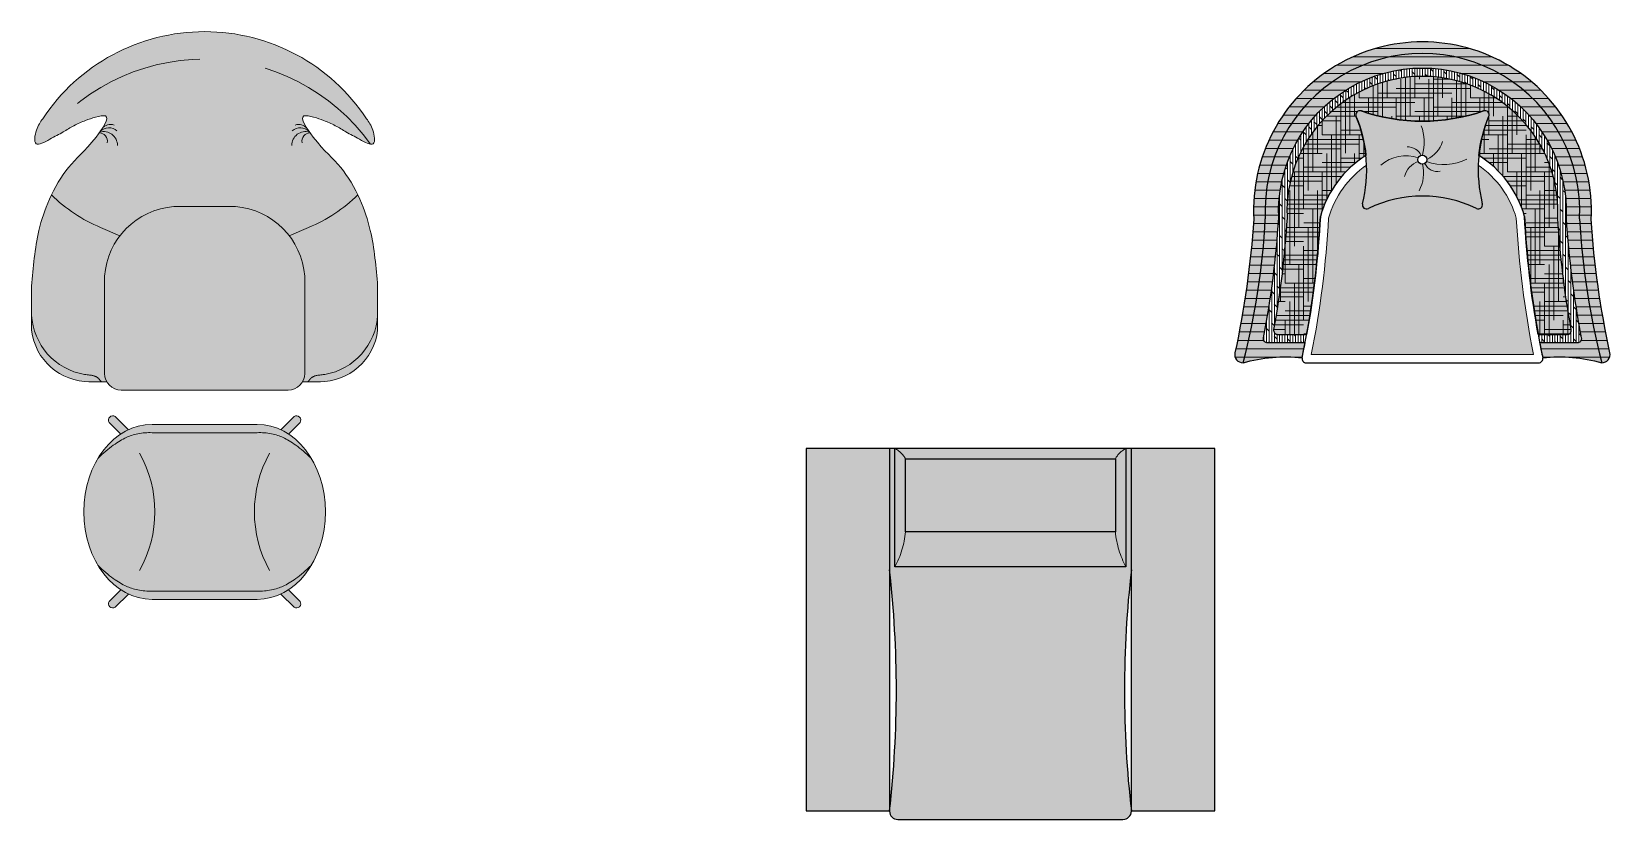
# Model space of a CAD drawing. Header units: metres. Extents: x 288.7 to 299.7, y 162.6 to 172.2.
# Drawn here: x 295.842 to 299.629, y 170.263 to 172.153 of the extents above; entities that cross this region are included whole.
import ezdxf

# ---------------------------------------------------------------- set-up
doc = ezdxf.new("R2010")
doc.units = ezdxf.units.M
doc.linetypes.add('HIDDEN2', pattern=[4.762499999999999, 3.175, -1.5875])
doc.layers.add('estofado', color=7, linetype='Continuous', lineweight=25)
doc.layers.add('Mobilia', color=7, linetype='Continuous')

# ---------------------------------------------------------------- blocks, each defined once
blk = doc.blocks.new('Poltrona 0.98x0.89 Mannes')
at = {"layer": 'estofado', "ltscale": 0.01}
h = blk.add_hatch(color=256, dxfattribs=at)
h.dxf.hatch_style = 1
h.set_gradient(color1=(224, 102, 62), color2=(237, 168, 145), one_color=1, tint=0.75)
h.paths.add_polyline_path([(-0.2899999999999636, 0), (-0.4899999999998954, 5.684341886080801e-14), (-0.4900000000000091, -0.8695010426903877), (-0.2899999999998499, -0.8695010426903309)])
h = blk.add_hatch(color=256, dxfattribs=at)
h.dxf.hatch_style = 1
h.set_gradient(color1=(231, 137, 106), color2=(241, 189, 172), one_color=1, tint=0.8100000023841858, name='CURVED')
h.paths.add_polyline_path([(0.2899999999999636, -0.2912031896125882), (0.2900000000000773, 5.684341886080801e-14), (0.2771554935561653, 5.684341886080801e-14), (0.2771554935560516, -0.2842686569745752), (-0.2771554935560516, -0.2842686569745752), (-0.2771554935560516, -5.684341886080801e-14), (-0.2899999999999636, -5.684341886080801e-14), (-0.2899999999999636, -0.2912031896120766, -0.05697822049098152), (-0.2899918751825226, -0.8694299765878668, 0.4225873520019024), (-0.2700000000002092, -0.8900000000000432), (0.2699999999998681, -0.8899999999999295, 0.4225873520372289), (0.2899918751821815, -0.8694299765854225, -0.05697822049068846)])
h = blk.add_hatch(color=256, dxfattribs=at)
h.dxf.hatch_style = 1
h.set_gradient(color1=(228, 123, 88), color2=(250, 231, 224), one_color=1, tint=0.9300000071525574, name='SPHERICAL')
h.paths.add_polyline_path([(-0.2516932438110189, -0.02515053375969956, 0.1570919451034407), (-0.2771554935559379, 5.684341886080801e-14), (-0.2771554935559379, -0.2842686569745752, 0.1008572558172137), (-0.2516932438110189, -0.200317856829713)])
h.paths.add_polyline_path([(0.2516932438110189, -0.200317856829372), (-0.2516932438110189, -0.200317856829372, -0.1008572558175966), (-0.2771554935559379, -0.2842686569745752), (0.2771554935560516, -0.2842686569745752, -0.1008572558176354)])
h.paths.add_polyline_path([(0.2771554935558243, 0), (-0.2771554935558243, 0, -0.1570919451028835), (-0.2516932438110189, -0.02515053375969956), (0.2516932438110189, -0.02515053375969956, -0.1570919451028834)])
h.paths.add_polyline_path([(0.2771554935560516, 5.684341886080801e-14, 0.1570919451038136), (0.2516932438110189, -0.02515053375969956), (0.2516932438110189, -0.200317856829372, 0.1008572558176354), (0.2771554935560516, -0.2842686569745752)])
h = blk.add_hatch(color=256, dxfattribs=at)
h.dxf.hatch_style = 1
h.set_gradient(color1=(224, 102, 62), color2=(237, 168, 145), one_color=1, tint=0.75)
h.paths.add_polyline_path([(0.4900000000000091, 0), (0.2900000000000773, 0), (0.2899999999997362, -0.8695010426903309), (0.4900000000001228, -0.8695010426902741)])
h = blk.add_hatch(color=256, dxfattribs=at)
h.dxf.hatch_style = 1
h.set_gradient(color1=(224, 102, 62), color2=(231, 141, 110), one_color=1, tint=0.6700000166893005, name='INVCYLINDER')
h.paths.add_polyline_path([(0.2516932438110189, -0.0251505337597564), (-0.2516932438110189, -0.0251505337597564), (-0.2516932438109052, -0.200317856829372), (0.2516932438109052, -0.200317856829372)])
at = {"layer": 'estofado', "ltscale": 0.4}
for p, q in [((-0.4900000000000091, 0), (-0.4900000000000091, -0.8695010426903877)), ((0.4900000000000091, 0), (-0.4900000000000091, 0)), ((-0.2899999999999636, 0), (-0.2900000000000773, -0.8700000000000614)), ((0.2899999999998499, -0.8699999999999477), (0.2899999999999636, 0)), ((0.4900000000000091, -0.8695010426902741), (0.4900000000000091, 0)), ((-0.4900000000000091, -0.8695010426903309), (-0.2899999999999636, -0.8695010426903877)), ((0.2899999999999636, -0.8695010426903877), (0.4900000000000091, -0.8695010426903309)), ((-0.2700000000000955, -0.8900000000000432), (0.2699999999998681, -0.8899999999999295))]:
    blk.add_line(p, q, dxfattribs=at)
blk.add_lwpolyline([(0.2771554935560516, 5.684341886080801e-14), (0.2771554935560516, -0.2842686569745752), (-0.2771554935559379, -0.2842686569745752), (-0.2771554935559379, 5.684341886080801e-14)], dxfattribs=at)
blk.add_lwpolyline([(-0.2516932438110189, -0.02515053375969956), (0.2516932438110189, -0.02515053375969956), (0.2516932438110189, -0.200317856829372), (-0.2516932438110189, -0.200317856829372)], close=True, dxfattribs=at)
at = {"layer": 'estofado', "linetype": 'HIDDEN2', "lineweight": 5, "ltscale": 0.4}
for centre, radius, start, end in [((-0.303461812502178, -0.05209654119596507), 0.05836156287392014, 27.49738435921721, 63.20835768102099), ((0.303461812502178, -0.05209654119596507), 0.05836156287392014, 116.791642318979, 152.5026156407828), ((-0.470400716922768, -0.1798206990305289), 0.2196658650604988, 331.6090272159159, 354.6459065380604), ((0.470400716922768, -0.1798206990305289), 0.2196658650604988, 185.3540934619395, 208.3909727840841)]:
    blk.add_arc(centre, radius, start, end, dxfattribs=at)
at = {"layer": 'estofado', "ltscale": 0.01}
for centre, start, end in [((-2.818811152258831, -0.5803521161514027), 353.4770238195964, 6.522976180403616), ((2.818811152258831, -0.5803521161514027), 173.4770238195964, 186.5229761804036)]:
    blk.add_arc(centre, 2.545288381599907, start, end, dxfattribs=at)
at = {"layer": 'estofado', "ltscale": 0.4}
for centre, start, end in [((-0.2700000000000955, -0.8700000000000614), 180, 269.9999999999935), ((0.2699999999998681, -0.8699999999999477), 270.0000000000065, 0)]:
    blk.add_arc(centre, 0.02, start, end, dxfattribs=at)
blk = doc.blocks.new('Banqueta Egg Lintz')
at = {"layer": 'Mobilia', "lineweight": 5}
h = blk.add_hatch(color=256, dxfattribs=at)
h.dxf.hatch_style = 1
h.set_gradient(color1=(20, 20, 21), color2=(0, 0, 0), one_color=1, name='CURVED')
edge = h.paths.add_edge_path()
edge.add_ellipse((0.126173389085011, 0.2100000000027649), major_axis=(2.571673343026741e-17, 0.2099999999999795), ratio=0.7801267186427077, start_angle=339.7496276053146, end_angle=360)
edge.add_line((0.126173389192104, 0.4200000000000728), (-0.1261733891908534, 0.4200000000000728))
edge.add_ellipse((-0.126173389085011, 0.2100000000027649), major_axis=(2.571673343026741e-17, 0.2099999999999795), ratio=0.7801267186427081, start_angle=0, end_angle=20.25037239468547)
edge.add_ellipse((-0.126173389085011, 0.2100000000027649), major_axis=(2.571673343026741e-17, 0.2099999999999795), ratio=0.7801267186427081, start_angle=20.25037239468547, end_angle=27.16713555723683)
edge.add_ellipse((-0.126173389085011, 0.2100000000027649), major_axis=(2.571673343026741e-17, 0.2099999999999795), ratio=0.7801267186427081, start_angle=27.16713555723683, end_angle=52.44280890016354)
edge.add_spline(control_points=[(-0.2560461642381142, 0.3380061361955313), (-0.2293009175629095, 0.364444429322532), (-0.206893997561906, 0.3793112296442018), (-0.1733162308298688, 0.3955430262340656), (-0.1485684265879854, 0.4013238539756117), (-0.126173389085011, 0.4000000000027626)], knot_values=[5.346423995408611, 5.346423995408611, 5.346423995408611, 5.346423995408611, 5.868118125588458, 5.868118125588458, 6.283185307179586, 6.283185307179586, 6.283185307179586, 6.283185307179586], degree=3, periodic=0)
edge.add_line((-0.1261733890107735, 0.4000000000000341), (0.1261733890110008, 0.4000000000000341))
edge.add_spline(control_points=[(0.126173389085011, 0.4000000000027626), (0.1485684265879854, 0.4013238539756117), (0.1733162308298688, 0.3955430262340656), (0.206893997561906, 0.3793112296442018), (0.2293009175629095, 0.364444429322532), (0.2560461642381142, 0.3380061361955313)], knot_values=[5.34642399540861, 5.34642399540861, 5.34642399540861, 5.34642399540861, 5.761491176999739, 5.761491176999739, 6.283185307179585, 6.283185307179585, 6.283185307179585, 6.283185307179585], degree=3, periodic=0)
edge.add_ellipse((0.126173389085011, 0.2100000000027649), major_axis=(2.571673343026741e-17, 0.2099999999999795), ratio=0.7801267186427077, start_angle=307.5571910998365, end_angle=332.8328644427632)
edge.add_ellipse((0.126173389085011, 0.2100000000027649), major_axis=(2.571673343026741e-17, 0.2099999999999795), ratio=0.7801267186427077, start_angle=332.8328644427632, end_angle=339.7496276053146)
h = blk.add_hatch(color=256, dxfattribs=at)
h.dxf.hatch_style = 1
h.set_gradient(color1=(203, 203, 205), one_color=1, tint=1)
edge = h.paths.add_edge_path()
edge.add_arc((-0.2204152218638455, 0.430415221863484), 0.01016344170329692, 55.28921864879022, 214.7107813507639)
edge.add_line((-0.2287699460268868, 0.4246278104027397), (-0.2009746027797519, 0.3968324671555479))
edge.add_ellipse((-0.126173389085011, 0.2100000000027649), major_axis=(2.571673343026741e-17, 0.2099999999999795), ratio=0.7801267186427081, start_angle=20.250372394685428, end_angle=27.167135557236804, ccw=False)
edge.add_line((-0.1828775725044807, 0.4070197081279048), (-0.2146278104030444, 0.4387699460264685))
h = blk.add_hatch(color=256, dxfattribs=at)
h.dxf.hatch_style = 1
h.set_gradient(color1=(203, 203, 205), one_color=1, tint=1)
edge = h.paths.add_edge_path()
edge.add_arc((0.2204152218638455, 0.430415221863484), 0.01016344170329692, 325.2892186492361, 484.7107813512098)
edge.add_line((0.2146278104030444, 0.4387699460264685), (0.1828775725044807, 0.4070197081277911))
edge.add_ellipse((0.126173389085011, 0.2100000000027649), major_axis=(2.571673343026741e-17, 0.2099999999999795), ratio=0.7801267186427077, start_angle=332.8328644427632, end_angle=339.7496276053145, ccw=False)
edge.add_line((0.2009746027796382, 0.3968324671555479), (0.2287699460268868, 0.4246278104027397))
h = blk.add_hatch(color=256, dxfattribs=at)
h.dxf.hatch_style = 1
h.set_gradient(color1=(20, 20, 21), color2=(60, 60, 62), one_color=1, tint=0.239999994635582, name='SPHERICAL')
edge = h.paths.add_edge_path()
edge.add_ellipse((0.126173389085011, 0.2100000000027649), major_axis=(2.571673343026741e-17, 0.2099999999999795), ratio=0.7801267186427077, start_angle=232.4428088956462, end_angle=307.5571910998365)
edge.add_spline(control_points=[(0.2560461642381142, 0.3380061361955313), (0.2293009175629095, 0.364444429322532), (0.206893997561906, 0.3793112296442018), (0.1733162308298688, 0.3955430262340656), (0.1485684265879854, 0.4013238539756117), (0.126173389085011, 0.4000000000027626)], knot_values=[5.346423995408611, 5.346423995408611, 5.346423995408611, 5.346423995408611, 5.868118125588458, 5.868118125588458, 6.283185307179586, 6.283185307179586, 6.283185307179586, 6.283185307179586], degree=3, periodic=0)
edge.add_line((0.1261733890112282, 0.4000000000000341), (-0.1261733890113419, 0.4000000000000341))
edge.add_spline(control_points=[(-0.126173389085011, 0.4000000000027626), (-0.1485684265879854, 0.4013238539756117), (-0.1733162308298688, 0.3955430262340656), (-0.206893997561906, 0.3793112296442018), (-0.2293009175629095, 0.364444429322532), (-0.2560461642381142, 0.3380061361955313)], knot_values=[5.34642399540861, 5.34642399540861, 5.34642399540861, 5.34642399540861, 5.761491176999739, 5.761491176999739, 6.283185307179585, 6.283185307179585, 6.283185307179585, 6.283185307179585], degree=3, periodic=0)
edge.add_ellipse((-0.126173389085011, 0.2100000000027649), major_axis=(2.571673343026741e-17, 0.2099999999999795), ratio=0.7801267186427081, start_angle=52.44280890016354, end_angle=127.5571911043538)
edge.add_spline(control_points=[(-0.2560461642381142, 0.08199386380442775), (-0.2293009175629095, 0.05555557067742711), (-0.206893997561906, 0.04068877035575724), (-0.1733162308298688, 0.02445697376589351), (-0.1485684265879854, 0.01867614602434742), (-0.126173389085011, 0.01999999999719648)], knot_values=[5.346423995408611, 5.346423995408611, 5.346423995408611, 5.346423995408611, 5.868118125588458, 5.868118125588458, 6.283185307179586, 6.283185307179586, 6.283185307179586, 6.283185307179586], degree=3, periodic=0)
edge.add_line((-0.126173389008386, 0.01999999999998181), (0.1261733890092955, 0.01999999999998181))
edge.add_spline(control_points=[(0.126173389085011, 0.01999999999719648), (0.1485684265879854, 0.01867614602434742), (0.1733162308298688, 0.02445697376589351), (0.206893997561906, 0.04068877035575724), (0.2293009175629095, 0.05555557067742711), (0.2560461642381142, 0.08199386380442775)], knot_values=[5.34642399540861, 5.34642399540861, 5.34642399540861, 5.34642399540861, 5.761491176999739, 5.761491176999739, 6.283185307179585, 6.283185307179585, 6.283185307179585, 6.283185307179585], degree=3, periodic=0)
h = blk.add_hatch(color=256, dxfattribs=at)
h.dxf.hatch_style = 1
h.set_gradient(color1=(20, 20, 21), color2=(0, 0, 0), one_color=1, name='CURVED')
edge = h.paths.add_edge_path()
edge.add_ellipse((0.126173389085011, 0.2100000000027649), major_axis=(2.571673343026741e-17, 0.2099999999999795), ratio=0.7801267186427077, start_angle=180, end_angle=200.2503723931174)
edge.add_ellipse((0.126173389085011, 0.2100000000027649), major_axis=(2.571673343026741e-17, 0.2099999999999795), ratio=0.7801267186427077, start_angle=200.2503723931174, end_angle=207.167135555765)
edge.add_ellipse((0.126173389085011, 0.2100000000027649), major_axis=(2.571673343026741e-17, 0.2099999999999795), ratio=0.7801267186427077, start_angle=207.167135555765, end_angle=232.4428088956462)
edge.add_spline(control_points=[(0.2560461642381142, 0.08199386380442775), (0.2293009175629095, 0.05555557067742711), (0.206893997561906, 0.04068877035575724), (0.1733162308298688, 0.02445697376589351), (0.1485684265879854, 0.01867614602434742), (0.126173389085011, 0.01999999999719648)], knot_values=[5.346423995408611, 5.346423995408611, 5.346423995408611, 5.346423995408611, 5.868118125588458, 5.868118125588458, 6.283185307179586, 6.283185307179586, 6.283185307179586, 6.283185307179586], degree=3, periodic=0)
edge.add_line((0.1261733890087271, 0.02000000000003865), (-0.126173389008386, 0.01999999999998181))
edge.add_spline(control_points=[(-0.126173389085011, 0.01999999999719648), (-0.1485684265879854, 0.01867614602434742), (-0.1733162308298688, 0.02445697376589351), (-0.206893997561906, 0.04068877035575724), (-0.2293009175629095, 0.05555557067742711), (-0.2560461642381142, 0.08199386380442775)], knot_values=[5.34642399540861, 5.34642399540861, 5.34642399540861, 5.34642399540861, 5.761491176999739, 5.761491176999739, 6.283185307179585, 6.283185307179585, 6.283185307179585, 6.283185307179585], degree=3, periodic=0)
edge.add_ellipse((-0.126173389085011, 0.2100000000027649), major_axis=(2.571673343026741e-17, 0.2099999999999795), ratio=0.7801267186427081, start_angle=127.5571911043538, end_angle=152.832864444235)
edge.add_ellipse((-0.126173389085011, 0.2100000000027649), major_axis=(2.571673343026741e-17, 0.2099999999999795), ratio=0.7801267186427081, start_angle=152.832864444235, end_angle=159.7496276068826)
edge.add_ellipse((-0.126173389085011, 0.2100000000027649), major_axis=(2.571673343026741e-17, 0.2099999999999795), ratio=0.7801267186427081, start_angle=159.7496276068826, end_angle=180)
edge.add_line((-0.1261733889766674, 5.684341886080801e-14), (0.1261733889717789, -5.684341886080801e-14))
h = blk.add_hatch(color=256, dxfattribs=at)
h.dxf.hatch_style = 1
h.set_gradient(color1=(203, 203, 205), one_color=1, tint=1)
edge = h.paths.add_edge_path()
edge.add_ellipse((-0.126173389085011, 0.2100000000027649), major_axis=(2.571673343026741e-17, 0.2099999999999795), ratio=0.7801267186427081, start_angle=152.832864444235, end_angle=159.7496276068826, ccw=False)
edge.add_line((-0.2009746027760002, 0.02316753284748074), (-0.2287699460268868, -0.004627810403462718))
edge.add_arc((-0.2204152218639592, -0.01041522186432076), 0.01016344170329692, 145.2892186483443, 304.7107813519191)
edge.add_line((-0.2146278104030444, -0.01876994602724835), (-0.1828775725002743, 0.01298029187563543))
h = blk.add_hatch(color=256, dxfattribs=at)
h.dxf.hatch_style = 1
h.set_gradient(color1=(203, 203, 205), one_color=1, tint=1)
edge = h.paths.add_edge_path()
edge.add_line((0.2287699460266595, -0.004627810403178501), (0.2009746027758865, 0.02316753284753759))
edge.add_ellipse((0.126173389085011, 0.2100000000027649), major_axis=(2.571673343026741e-17, 0.2099999999999795), ratio=0.7801267186427077, start_angle=200.2503723931174, end_angle=207.167135555765, ccw=False)
edge.add_line((0.1828775725002743, 0.01298029187563543), (0.2146278104030444, -0.01876994602719151))
edge.add_arc((0.2204152218638455, -0.01041522186415023), 0.01016344170329692, 235.2892186489727, 394.7107813525475)
for p, q in [((-0.2009746027796382, 0.3968324671555479), (-0.2287699460268868, 0.4246278104027397)), ((-0.1828775725044807, 0.4070197081279048), (-0.2146278104030444, 0.4387699460264685)), ((0.1828775725044807, 0.4070197081279048), (0.2146278104030444, 0.4387699460264685)), ((0.2009746027796382, 0.3968324671555479), (0.2287699460268868, 0.4246278104027397)), ((-0.2287699460268868, -0.004627810403462718), (-0.2009746027758865, 0.02316753284753759)), ((-0.2146278104030444, -0.01876994602719151), (-0.1828775725002743, 0.01298029187557859)), ((0.2146278104030444, -0.01876994602719151), (0.1828775725002743, 0.01298029187557859)), ((0.2287699460268868, -0.004627810403462718), (0.2009746027758865, 0.02316753284753759))]:
    blk.add_line(p, q, dxfattribs=at)
for points in [[(0.126173389085011, 0.4200000000000159), (-0.126173389085011, 0.4200000000000159)], [(-0.126173389085011, 0), (0.126173389085011, 0)]]:
    blk.add_lwpolyline(points, dxfattribs=at)
at = {"layer": 'Mobilia', "linetype": 'HIDDEN2', "lineweight": 5, "ltscale": 0.1}
for points in [[(0.126173389085011, 0.4000000000000341), (-0.126173389085011, 0.4000000000000341)], [(-0.126173389085011, 0.01999999999998181), (0.126173389085011, 0.01999999999998181)]]:
    blk.add_lwpolyline(points, dxfattribs=at)
at = {"layer": 'Mobilia', "lineweight": 5}
for centre, start, end in [((-0.2204152218638455, 0.4304152218641661), 55.28921864879234, 214.7107813507631), ((0.2204152218638455, 0.4304152218641661), 325.2892186492368, 124.7107813512076), ((-0.2204152218638455, -0.01041522186420707), 145.2892186492369, 304.7107813512077), ((0.2204152218638455, -0.01041522186420707), 235.2892186487923, 34.71078135076315)]:
    blk.add_arc(centre, 0.0101634417033041, start, end, dxfattribs=at)
at = {"layer": 'Mobilia', "linetype": 'HIDDEN2', "lineweight": 5}
for centre, start, end in [((-0.4085209089404316, 0.2099999999999795), 330.921954692904, 29.07804530709594), ((0.4085209089404316, 0.2099999999999795), 150.9219546929041, 209.0780453070959)]:
    blk.add_arc(centre, 0.2891545106914319, start, end, dxfattribs=at)
at = {"layer": 'Mobilia', "lineweight": 5, "extrusion": (0, 0, -1)}
blk.add_ellipse((-0.126173389085011, 0.2100000000027649), major_axis=(2.571673343026741e-17, 0.2099999999999795), ratio=0.7801267186427077, start_param=3.141592653589793, end_param=6.283185307179586, dxfattribs=at)
at = {"layer": 'Mobilia', "lineweight": 5}
blk.add_ellipse((0.126173389085011, 0.2100000000027649), major_axis=(2.571673343026741e-17, 0.2099999999999795), ratio=0.7801267186427077, start_param=3.141592653589793, end_param=6.283185307179586, dxfattribs=at)
at = {"layer": 'Mobilia', "linetype": 'HIDDEN2', "lineweight": 5, "ltscale": 0.1}
for points in [[(-0.2560461642381142, 0.3380061361955313), (-0.2293009175629095, 0.364444429322532), (-0.206893997561906, 0.3793112296442018), (-0.1733162308298688, 0.3955430262340656), (-0.1485684265879854, 0.4013238539756117), (-0.126173389085011, 0.4000000000027626)], [(0.2560461642381142, 0.3380061361955313), (0.2293009175629095, 0.364444429322532), (0.206893997561906, 0.3793112296442018), (0.1733162308298688, 0.3955430262340656), (0.1485684265879854, 0.4013238539756117), (0.126173389085011, 0.4000000000027626)], [(-0.2560461642381142, 0.08199386380442775), (-0.2293009175629095, 0.05555557067742711), (-0.206893997561906, 0.04068877035575724), (-0.1733162308298688, 0.02445697376589351), (-0.1485684265879854, 0.01867614602434742), (-0.126173389085011, 0.01999999999719648)], [(0.2560461642381142, 0.08199386380442775), (0.2293009175629095, 0.05555557067742711), (0.206893997561906, 0.04068877035575724), (0.1733162308298688, 0.02445697376589351), (0.1485684265879854, 0.01867614602434742), (0.126173389085011, 0.01999999999719648)]]:
    blk.add_open_spline(points, degree=3, knots=[5.346423995408611, 5.346423995408611, 5.346423995408611, 5.346423995408611, 5.868118125588458, 5.868118125588458, 6.283185307179586, 6.283185307179586, 6.283185307179586, 6.283185307179586], dxfattribs=at)
blk = doc.blocks.new('Poltrona Egg Lintz')
at = {"layer": 'Mobilia', "lineweight": 5}
h = blk.add_hatch(color=256, dxfattribs=at)
h.dxf.hatch_style = 1
h.set_gradient(color1=(20, 20, 21), color2=(0, 0, 0), one_color=1, name='INVCYLINDER')
edge = h.paths.add_edge_path()
edge.add_spline(control_points=[(-0.3883790001134457, 0.2109880240345774), (-0.3938463901876048, 0.2030534038343035), (-0.4050002130932171, 0.1868662748132692), (-0.410523713665043, 0.1509313948344015), (-0.4006637787516638, 0.1495042297533473), (-0.3981717949783388, 0.1498090384984607)], knot_values=[0, 0, 0, 0, 0.0312722070444001, 0.0637972880138383, 0.07261087597270176, 0.07261087597270176, 0.07261087597270176, 0.07261087597270176], degree=3, periodic=0)
edge.add_arc((-1.968470428437286e-06, -0.1361559895229902), 0.4902195508063054, 35.68593216423022, 144.3141438918361, ccw=False)
edge.add_spline(control_points=[(0.3981674784390634, 0.1498095670403927), (0.4006613512162858, 0.1495038786993632), (0.4105241007404175, 0.1509288765934684), (0.4050002130932171, 0.1868662748132692), (0.3938463901876048, 0.2030534038343035), (0.3883790001134457, 0.2109880240345774)], knot_values=[0, 0, 0, 0, 0.008818676376638357, 0.04134375734607655, 0.07261596439047666, 0.07261596439047666, 0.07261596439047666, 0.07261596439047666], degree=3, periodic=0)
edge.add_arc((0, -0.04551853915154425), 0.4654394318132874, 33.44293702576167, 146.5570629742383)
h = blk.add_hatch(color=256, dxfattribs=at)
h.dxf.hatch_style = 1
h.set_gradient(color1=(20, 20, 21), color2=(72, 72, 75), one_color=1, tint=0.2899999916553497, name='INVCURVED')
edge = h.paths.add_edge_path()
edge.add_spline(control_points=[(0.2457937540171997, 0.1872614988603232), (0.2363600257448297, 0.2016600118107021), (0.2267692784491828, 0.2230332741714278), (0.263724499336945, 0.2143861617461198), (0.2867565895070356, 0.2066931421536538), (0.3134790344433895, 0.1952159351093883), (0.341671464334695, 0.1772475764048522), (0.3652475722387862, 0.1653709199085824), (0.3909636282170368, 0.1506925844273042), (0.3981674784390634, 0.1498095670403927)], knot_values=[0.07261596439047663, 0.07261596439047663, 0.07261596439047663, 0.07261596439047663, 0.110194818543357, 0.1337761790523288, 0.1589169917710474, 0.1896684934488214, 0.2192775884800688, 0.2564363312086869, 0.281910134184154, 0.281910134184154, 0.281910134184154, 0.281910134184154], degree=3, periodic=0)
edge.add_arc((-1.968470314750448e-06, -0.1361559895231039), 0.4902195508063055, 35.68593216424876, 144.3141438918253)
edge.add_spline(control_points=[(-0.3981717949783388, 0.1498090384984607), (-0.3909678067487903, 0.1506901993774932), (-0.3652488727911987, 0.1653702647446949), (-0.341671464334695, 0.1772475764048522), (-0.3134790344433895, 0.1952159351093883), (-0.2867565895070356, 0.2066931421536538), (-0.263724499336945, 0.2143861617461198), (-0.2267692784497513, 0.2230332741713141), (-0.2363600257442613, 0.2016600118116685), (-0.2457937540158355, 0.1872614988618579)], knot_values=[0.07261087597270176, 0.07261087597270176, 0.07261087597270176, 0.07261087597270176, 0.09808976736594378, 0.1352485100945619, 0.1648576051258093, 0.1956091068035833, 0.2207499195223019, 0.2443312800312737, 0.2819101341827724, 0.2819101341827724, 0.2819101341827724, 0.2819101341827724], degree=3, periodic=0)
edge.add_spline(control_points=[(-0.2457937540158355, 0.1872614988618579), (-0.2472071446948121, 0.1851042686122355), (-0.2487000168756595, 0.1829186188099357), (-0.2502388500392954, 0.1807352087537311)], knot_values=[0.2819101341827724, 0.2819101341827724, 0.2819101341827724, 0.2819101341827724, 0.2875403156609279, 0.2875403156609279, 0.2875403156609279, 0.2875403156609279], degree=3, periodic=0)
edge.add_spline(control_points=[(-0.2502388500392954, 0.1807352087537311), (-0.250647423262194, 0.1801554949130377), (-0.2510592364926651, 0.179575938962671), (-0.2514736623289764, 0.1789971147511551)], knot_values=[0.2875403156609279, 0.2875403156609279, 0.2875403156609279, 0.2875403156609279, 0.2890351764725469, 0.2890351764725469, 0.2890351764725469, 0.2890351764725469], degree=3, periodic=0)
edge.add_spline(control_points=[(-0.2514736623289764, 0.1789971147511551), (-0.2519040799726326, 0.1783959549501901), (-0.2523373157421247, 0.1777955844501662), (-0.2527726667664183, 0.1771966461268448)], knot_values=[0.2890351764725469, 0.2890351764725469, 0.2890351764725469, 0.2890351764725469, 0.2905877207686116, 0.2905877207686116, 0.2905877207686116, 0.2905877207686116], degree=3, periodic=0)
edge.add_arc((-0.2534260929322727, 0.1570403929116537), 0.02016684183081532, -10.428816135522311, 88.14323355143182, ccw=False)
edge.add_arc((-0.2534260929352286, 0.1570403928958513), 0.02016684183081531, 349.5711839101524, 448.1432335759926)
edge.add_spline(control_points=[(-0.2527726667664183, 0.1771966461268448), (-0.2553335105967562, 0.173673540806135), (-0.2863136801981909, 0.132819393780494), (-0.3230467924596496, 0.1054204594083217), (-0.3556328263363184, 0.05243664461312392), (-0.3673659671395626, 0.02830116112880887)], knot_values=[0.2905877207686116, 0.2905877207686116, 0.2905877207686116, 0.2905877207686116, 0.2997201754094871, 0.39799903289453, 0.4756913654059403, 0.4756913654059403, 0.4756913654059403, 0.4756913654059403], degree=3, periodic=0)
edge.add_arc((-0.112280648329488, 0.2855590558779113), 0.3622846177843672, 225.242959568077, 247.7613138400719)
edge.add_line((-0.2493930038742747, -0.04977711312290012), (-0.2030298193662929, -0.06971021031102964))
edge.add_arc((-0.06034093575738098, -0.1796025558011252), 0.180101207943945, 94.26460112289362, 142.3982073510381, ccw=False)
edge.add_line((-0.07373373429152252, 0), (0.07373373429140884, 5.684341886080801e-14))
edge.add_arc((0.06034093575829047, -0.1796025558011252), 0.1801012079439381, 37.60179264907771, 85.73539887743232, ccw=False)
edge.add_line((0.2030298193669751, -0.06971021031074542), (0.2493930038746157, -0.04977711312272959))
edge.add_arc((0.1122806483296017, 0.2855590558778545), 0.3622846177842786, 292.238686159975, 314.7570404319165)
edge.add_spline(control_points=[(0.3673659671395626, 0.02830116112880887), (0.3556328263362047, 0.05243664461318076), (0.3230467924596496, 0.1054204594083217), (0.2863136801979635, 0.1328193937804372), (0.2553335105968699, 0.1736735408060213), (0.252772666766532, 0.1771966461268448)], knot_values=[0.2905877207686096, 0.2905877207686096, 0.2905877207686096, 0.2905877207686096, 0.3682800532799657, 0.4665589107650085, 0.475691365405886, 0.475691365405886, 0.475691365405886, 0.475691365405886], degree=3, periodic=0)
edge.add_arc((0.2534260929323864, 0.1570403929116537), 0.02016684183081767, 91.85676644856817, 190.1959786548672)
edge.add_arc((0.2534260929323864, 0.1570403929116537), 0.02016684183081767, 91.85676644856818, 190.1959786548672, ccw=False)
edge.add_spline(control_points=[(0.252772666766532, 0.1771966461268448), (0.2523373157422384, 0.1777955844500525), (0.25190407997286, 0.1783959549500196), (0.2514736623292038, 0.1789971147508709)], knot_values=[0.2890351764726909, 0.2890351764726909, 0.2890351764726909, 0.2890351764726909, 0.2905877207686097, 0.2905877207686097, 0.2905877207686097, 0.2905877207686097], degree=3, periodic=0)
edge.add_spline(control_points=[(0.2514736623292038, 0.1789971147508709), (0.2510592364930062, 0.1795759389623299), (0.2506474232626488, 0.1801554949126398), (0.2502388500397501, 0.1807352087532763)], knot_values=[0.2875403156612656, 0.2875403156612656, 0.2875403156612656, 0.2875403156612656, 0.2890351764726909, 0.2890351764726909, 0.2890351764726909, 0.2890351764726909], degree=3, periodic=0)
edge.add_spline(control_points=[(0.2502388500397501, 0.1807352087532763), (0.2487000168764553, 0.182918618809083), (0.247207144695949, 0.1851042686110418), (0.2457937540171997, 0.1872614988603232)], knot_values=[0.2819101341841541, 0.2819101341841541, 0.2819101341841541, 0.2819101341841541, 0.2875403156612656, 0.2875403156612656, 0.2875403156612656, 0.2875403156612656], degree=3, periodic=0)
h = blk.add_hatch(color=256, dxfattribs=at)
h.dxf.hatch_style = 1
h.set_gradient(color1=(20, 20, 21), color2=(37, 37, 39), one_color=1, tint=0.1500000059604645)
edge = h.paths.add_edge_path()
edge.add_arc((-0.06034093575738098, -0.1796025558011252), 0.180101207943945, 142.3982073510381, 175.9844047917428, ccw=False)
edge.add_line((-0.2030298193662929, -0.06971021031102964), (-0.2493930038746157, -0.04977711312272959))
edge.add_arc((-0.1122806483298291, 0.2855590558781387), 0.3622846177843672, 225.2429595681406, 247.7613138400754, ccw=False)
edge.add_spline(control_points=[(-0.3673659671395626, 0.02830116112880887), (-0.3690945997566359, 0.02474530301037703), (-0.3822490047565452, -0.003373458723217482), (-0.3982271657470164, -0.05266532960024506), (-0.4094656553892264, -0.1233203045147775), (-0.4131540751961893, -0.1680131004275722), (-0.4150000000007594, -0.1903802779394255)], knot_values=[0.4756913654059403, 0.4756913654059403, 0.4756913654059403, 0.4756913654059403, 0.4871377038013119, 0.5657973366790037, 0.633053916282731, 0.7004356939263707, 0.7004356939263707, 0.7004356939263707, 0.7004356939263707], degree=3, periodic=0)
edge.add_line((-0.4149999999992815, -0.1903802779235662), (-0.4149999999992815, -0.2600681452329354))
edge.add_arc((-0.2621146588149941, -0.2517403571555406), 0.1531119838657252, 183.1178662041961, 260.2201773704307)
edge.add_spline(control_points=[(-0.2881226379457758, -0.4026272837755869), (-0.2689193033573929, -0.4043426789753539), (-0.2598949443957963, -0.4071931604481165), (-0.2531862344895899, -0.4130505829309072), (-0.2506462489124033, -0.4171507283603546), (-0.2473649252899577, -0.4200000000001296)], knot_values=[0, 0, 0, 0, 0.01991709047832285, 0.02989671152981966, 0.03489260215611451, 0.03489260215611451, 0.03489260215611451, 0.03489260215611451], degree=3, periodic=0)
edge.add_line((-0.247364925289844, -0.4200000000003001), (-0.2346410161507038, -0.4200000000002433))
edge.add_arc((-0.1999999999992497, -0.4000000000002046), 0.03999999999998385, 180.0000000000814, 209.9999999999931, ccw=False)
edge.add_line((-0.239999999999327, -0.4000000000002615), (-0.239999999999668, -0.1669904291581474))
h = blk.add_hatch(color=256, dxfattribs=at)
h.dxf.hatch_style = 1
h.set_gradient(color1=(20, 20, 21), color2=(72, 72, 75), one_color=1, tint=0.2899999916553497, name='SPHERICAL')
h.paths.add_polyline_path([(0.2400000000006912, -0.1669904291603643, 0.3724918231931107), (0.07373373429140884, 5.684341886080801e-14), (-0.07373373429140884, 0, 0.3724918231882153), (-0.239999999999668, -0.1669904291581474), (-0.239999999999327, -0.4000000000002046, 0.4142135623727988), (-0.1999999999993634, -0.4400000000001683), (0.2000000000008413, -0.4400000000001114, 0.4142135623730571), (0.2400000000008049, -0.4000000000000909)])
h = blk.add_hatch(color=256, dxfattribs=at)
h.dxf.hatch_style = 1
h.set_gradient(color1=(20, 20, 21), color2=(37, 37, 39), one_color=1, tint=0.1500000059604645, name='CURVED')
edge = h.paths.add_edge_path()
edge.add_spline(control_points=[(0.4150000000007594, -0.1903802779394255), (0.4131540751961893, -0.1680131004275722), (0.4094656553892264, -0.1233203045147775), (0.3982271657470164, -0.05266532960024506), (0.3822490047565452, -0.003373458723217482), (0.3690945997566359, 0.02474530301037703), (0.3673659671395626, 0.02830116112880887)], knot_values=[0.4756913654058861, 0.4756913654058861, 0.4756913654058861, 0.4756913654058861, 0.5430731430495258, 0.6103297226532531, 0.6889893555309449, 0.7004356939263707, 0.7004356939263707, 0.7004356939263707, 0.7004356939263707], degree=3, periodic=0)
edge.add_arc((0.112280648329488, 0.2855590558778545), 0.3622846177842786, 292.2386861597779, 314.7570404319293, ccw=False)
edge.add_line((0.2493930038733652, -0.04977711312324118), (0.2030298193669751, -0.06971021031074542))
edge.add_arc((0.06034093575829047, -0.1796025558011252), 0.1801012079439381, 4.0155952076593735, 37.60179264907771, ccw=False)
edge.add_line((0.2400000000006912, -0.1669904291600233), (0.2400000000008049, -0.4000000000000909))
edge.add_arc((0.2000000000008413, -0.4000000000000909), 0.03999999999999464, -30.00000000007458, 0, ccw=False)
edge.add_line((0.2346410161521817, -0.4200000000001296), (0.2473649252915493, -0.4200000000001296))
edge.add_spline(control_points=[(0.2473649252915493, -0.4200000000001296), (0.2506462489139949, -0.4171507283603546), (0.2531862344911815, -0.4130505829309072), (0.2598949443973879, -0.4071931604481165), (0.2689193033589845, -0.4043426789753539), (0.2881226379473674, -0.4026272837755869)], knot_values=[0, 0, 0, 0, 0.004995890626294852, 0.01497551167779167, 0.03489260215611451, 0.03489260215611451, 0.03489260215611451, 0.03489260215611451], degree=3, periodic=0)
edge.add_arc((0.2621146588165857, -0.2517403571555406), 0.1531119838657253, 279.7798226297825, 356.8821337950158)
edge.add_line((0.4150000000007594, -0.2600681452350386), (0.4150000000007594, -0.1903802779393118))
h = blk.add_hatch(color=256, dxfattribs=at)
h.dxf.hatch_style = 1
h.set_gradient(color1=(20, 20, 21), color2=(0, 0, 0), one_color=1)
edge = h.paths.add_edge_path()
edge.add_line((-0.4149999999992815, -0.2600681452329354), (-0.4149999999992815, -0.2964448602320999))
edge.add_arc((-0.2763473854469112, -0.2804344230619904), 0.1395739288713589, 186.5868621297759, 269.3731968827399)
edge.add_line((-0.2778742628091777, -0.4200000000002433), (-0.247364925289844, -0.4200000000002433))
edge.add_spline(control_points=[(-0.2473649252899577, -0.4200000000001296), (-0.2506462489124033, -0.4171507283603546), (-0.2531862344895899, -0.4130505829309072), (-0.2598949443957963, -0.4071931604481165), (-0.2689193033573929, -0.4043426789753539), (-0.2881226379457758, -0.4026272837755869)], knot_values=[0, 0, 0, 0, 0.004995890626294852, 0.01497551167779167, 0.03489260215611451, 0.03489260215611451, 0.03489260215611451, 0.03489260215611451], degree=3, periodic=0)
edge.add_arc((-0.2621146588149941, -0.2517403571555406), 0.1531119838657252, 183.1178662041961, 260.22017737021747, ccw=False)
h = blk.add_hatch(color=256, dxfattribs=at)
h.dxf.hatch_style = 1
h.set_gradient(color1=(20, 20, 21), color2=(0, 0, 0), one_color=1)
edge = h.paths.add_edge_path()
edge.add_line((0.4150000000007594, -0.29644486023318), (0.4150000000007594, -0.2600681452350386))
edge.add_arc((0.2621146588165857, -0.2517403571555406), 0.1531119838657253, 279.77982262961126, 356.8821337950157, ccw=False)
edge.add_spline(control_points=[(0.2881226379473674, -0.4026272837755869), (0.2689193033589845, -0.4043426789753539), (0.2598949443973879, -0.4071931604481165), (0.2531862344911815, -0.4130505829309072), (0.2506462489139949, -0.4171507283603546), (0.2473649252915493, -0.4200000000001296)], knot_values=[0, 0, 0, 0, 0.01991709047832285, 0.02989671152981966, 0.03489260215611451, 0.03489260215611451, 0.03489260215611451, 0.03489260215611451], degree=3, periodic=0)
edge.add_line((0.247364925291663, -0.4200000000000728), (0.2778742628212285, -0.4200000000001296))
edge.add_arc((0.2763473854485028, -0.2804344230619904), 0.1395739288713589, 270.6268031215539, 353.4131378697783)
at = {"layer": 'Mobilia', "lineweight": 18, "ltscale": 0.1}
for p, q in [((-0.07373373429140884, 0), (0.07373373429140884, 5.684341886080801e-14)), ((-0.239999999999327, -0.4000000000002046), (-0.239999999999668, -0.1669904291581474)), ((0.2400000000006912, -0.1669904291603643), (0.2400000000008049, -0.4000000000000909)), ((-0.4149999999992815, -0.1903802779223156), (-0.4149999999992815, -0.2964448602320999)), ((0.4150000000007594, -0.2964448602334073), (0.4150000000007594, -0.1903802779400507)), ((-0.2778742628106556, -0.4200000000002433), (-0.2346410161507038, -0.4200000000002433)), ((-0.1999999999993634, -0.4400000000001683), (0.2000000000008413, -0.4400000000001114)), ((0.2346410161521817, -0.4200000000001296), (0.2778742628202053, -0.4200000000001296))]:
    blk.add_line(p, q, dxfattribs=at)
at = {"layer": 'Mobilia', "linetype": 'HIDDEN2', "lineweight": 5, "ltscale": 0.1}
for p, q in [((-0.2493930038746157, -0.04977711312272959), (-0.2030298193669751, -0.06971021031074542)), ((0.2493930038746157, -0.04977711312272959), (0.2030298193669751, -0.06971021031074542))]:
    blk.add_line(p, q, dxfattribs=at)
at = {"layer": 'Mobilia', "lineweight": 18, "ltscale": 0.1}
for centre, radius, start, end in [((0, -0.04551853915154425), 0.4654394318132873, 33.44293702576249, 146.5570629742375), ((-0.06034093575738098, -0.1796025558011252), 0.1801012079439399, 94.26460112281904, 175.9844047917802), ((0.06034093575829047, -0.1796025558011252), 0.1801012079439399, 4.015595207642057, 85.73539887718094), ((-0.2763473854469112, -0.2804344230619904), 0.1395739288713509, 186.5868621293191, 270.6268031212711), ((0.2763473854485028, -0.2804344230619904), 0.1395739288713509, 269.3731968787289, 353.4131378706809), ((-0.1999999999993634, -0.4000000000001478), 0.04, 180.0000000000717, 270.000000000013), ((0.2000000000008413, -0.4000000000000909), 0.04, 270.0000000000065, 0)]:
    blk.add_arc(centre, radius, start, end, dxfattribs=at)
at = {"layer": 'Mobilia', "linetype": 'HIDDEN2', "lineweight": 5, "ltscale": 0.1}
for centre, radius, start, end in [((-1.968470314750448e-06, -0.1361559895232745), 0.4902195508063144, 35.68593216414211, 144.3141438918382), ((-0.1122806483297154, 0.2855590558779113), 0.3622846177843038, 225.2429595678697, 247.7613138390146), ((0.1122806483297154, 0.2855590558779113), 0.3622846177843038, 292.2386861609854, 314.7570404318931), ((-0.2621146588149941, -0.2517403571555974), 0.1531119838657094, 183.1178662050921, 260.2201773702125), ((0.2621146588165857, -0.2517403571555974), 0.1531119838657094, 279.7798226297875, 356.8821337949079)]:
    blk.add_arc(centre, radius, start, end, dxfattribs=at)
at = {"layer": 'Mobilia', "lineweight": 5}
for centre, radius, start, end in [((-0.2259580434724739, 0.1725682116829148), 0.02468497720697456, 68.40201456175755, 143.470831786945), ((0.2259580434723603, 0.1725682116829148), 0.02468497720685573, 36.5291682128987, 111.5979854379981), ((-0.2534260929352286, 0.1570403928958513), 0.02016684183083341, 349.5711839100942, 88.14323357534977), ((-0.2422256233454618, 0.1472771246839102), 0.03304064156308653, 359.0508775491672, 106.2541703961036), ((-0.2297741399950155, 0.1600258799248309), 0.02911495591170449, 47.72971709393416, 134.6596044651995), ((0.2422256233454618, 0.1472771246839102), 0.03304064156308653, 73.74582960343464, 180.9491224508329), ((0.2297741399950155, 0.1600258799248309), 0.02911495591170449, 45.34039553535785, 132.2702829060658), ((0.2534260929352286, 0.1570403928958513), 0.02016684183083341, 91.85676642466325, 190.4288160899058)]:
    blk.add_arc(centre, radius, start, end, dxfattribs=at)
at = {"layer": 'Mobilia', "lineweight": 18, "ltscale": 0.1}
for points in [[(-0.3883790001134457, 0.2109880240345774), (-0.4032672385070555, 0.1834872733000452), (-0.4042770054991252, 0.1509778706188172), (-0.3716511019320023, 0.1615383893818034), (-0.3390489531340108, 0.1793673561192577), (-0.3134688154858623, 0.1942789310351145), (-0.2853876143262823, 0.2068129246873127), (-0.2614770622134301, 0.214581191020045), (-0.2380823616250609, 0.2175423644081889), (-0.2605317112296461, 0.1669068389981589), (-0.3264038563326039, 0.09397128985989411), (-0.372372025650634, 0.0175996324169887), (-0.3973136767018559, -0.05700098344703974), (-0.4086092512886808, -0.1233022465929707), (-0.4150000000007594, -0.1903802779394255)], [(0.3883790001134457, 0.2109880240345774), (0.4032672385070555, 0.1834872733000452), (0.4042770054991252, 0.1509778706188172), (0.3716511019320023, 0.1615383893818034), (0.3390489531340108, 0.1793673561192577), (0.3134688154858623, 0.1942789310351145), (0.2853876143262823, 0.2068129246873127), (0.2614770622134301, 0.214581191020045), (0.2380823616250609, 0.2175423644081889), (0.2605317112296461, 0.1669068389981589), (0.3264038563326039, 0.09397128985989411), (0.372372025650634, 0.0175996324169887), (0.3973136767018559, -0.05700098344703974), (0.4086092512886808, -0.1233022465929707), (0.4150000000007594, -0.1903802779394255)]]:
    blk.add_spline(points, degree=3, dxfattribs=at)
at = {"layer": 'Mobilia', "linetype": 'HIDDEN2', "lineweight": 5, "ltscale": 0.1}
for points in [[(-0.2881226379457758, -0.4026272837755869), (-0.2689193033573929, -0.4043426789753539), (-0.2598949443957963, -0.4071931604481165), (-0.2531862344895899, -0.4130505829309072), (-0.2506462489124033, -0.4171507283603546), (-0.2473649252899577, -0.4200000000001296)], [(0.2881226379473674, -0.4026272837755869), (0.2689193033589845, -0.4043426789753539), (0.2598949443973879, -0.4071931604481165), (0.2531862344911815, -0.4130505829309072), (0.2506462489139949, -0.4171507283603546), (0.2473649252915493, -0.4200000000001296)]]:
    blk.add_open_spline(points, degree=3, knots=[0, 0, 0, 0, 0.01991709047832285, 0.02989671152981966, 0.03489260215611451, 0.03489260215611451, 0.03489260215611451, 0.03489260215611451], dxfattribs=at)
blk = doc.blocks.new('Poltrona Parati Lintz')
at = {"layer": 'estofado', "lineweight": 5, "ltscale": 0.08}
h = blk.add_hatch(color=34, dxfattribs=at)
h.dxf.hatch_style = 1
h.set_gradient(color1=(179, 116, 77), color2=(36, 23, 15), one_color=1, tint=0.1000000014901161, name='INVCURVED')
h.paths.add_polyline_path([(-0.4046924149674851, 0.3443496991115467, -0.03678710164181444), (-0.449617687178943, 0.02422724024728495, 0.4780588742432398), (-0.4300695302433724, -2.842170943040401e-13, 0.04968850071183551), (-0.3768260589379224, 0.3457572918858318, -1.051787197260944), (0.3768260589288275, 0.3457572918862866, 0.04968850068749159), (0.4300695302248414, -5.684341886080801e-14, 0.4142135624037382), (0.4500695302278928, 0.02000000000083446, 0.0532924270283141), (0.4496176871712123, 0.02422724024927447, -0.03678710164125124), (0.4046924149611186, 0.3443496991115467, 1.051787197260945)])
h.paths.add_polyline_path([(-0.3768260589379224, 0.3457572918861729, -0.04968850071188118), (-0.4300695302447366, -5.684341886080801e-14, -0.09863907412258269), (-0.2885680353206226, 0.01203387617562157, 0.004051029691180594), (-0.2814643061005881, 0.04778310410705444), (-0.3712508963269556, 0.0477831041069976, -0.4714435506331895), (-0.3810683343879191, 0.05968518457251548, 0.0328289324489064), (-0.3447506807175387, 0.3469932753041576, -1.045074470671318), (0.3447506807109448, 0.3469932753041576, 0.03273469217246687), (0.3810598449106237, 0.05968548556040787, -0.4714529186575843), (0.3712424651705533, 0.04778310410705444), (0.2814643060934259, 0.04778310410705444, 0.004051029691532077), (0.2885680353232374, 0.01203387617562157, -0.09863907412195058), (0.4300695302248414, 5.684341886080801e-14, -0.04968850068747555), (0.3768260589288275, 0.3457572918862866, 1.051787197260944)], flags=17)
h = blk.add_hatch(dxfattribs=at)
h.set_pattern_fill('_USER,_O', color=34, scale=0.02, pattern_type=0)
h.set_pattern_definition([(0, (-62.34944092077126, 14.55230727972338), (0, 0.02), [])])
h.paths.add_polyline_path([(0.3768260589288275, 0.3457572918862866, 0.04968850068749159), (0.4300695302248414, -5.684341886080801e-14, 0.4142135624037382), (0.4500695302278928, 0.02000000000083446, 0.0532924270283141), (0.4496176871712123, 0.02422724024927447, -0.03678710164125124), (0.4046924149611186, 0.3443496991115467, 1.051787197260945), (-0.4046924149674851, 0.3443496991115467, -0.03678710164181444), (-0.449617687178943, 0.02422724024728495, 0.4780588742432398), (-0.4300695302433724, -2.842170943040401e-13, 0.04968850071183551), (-0.3768260589379224, 0.3457572918858318, -1.051787197260944)])
h.paths.add_polyline_path([(0.3447506807109448, 0.3469932753041576, 0.03273469217246687), (0.3810598449106237, 0.05968548556040787, -0.4714529186575843), (0.3712424651705533, 0.04778310410705444), (0.2814643060934259, 0.04778310410705444, 0.004051029691532077), (0.2885680353232374, 0.01203387617562157, -0.09863907412195058), (0.4300695302248414, 5.684341886080801e-14, -0.04968850068747555), (0.3768260589288275, 0.3457572918862866, 1.051787197260944), (-0.3768260589379224, 0.3457572918861729, -0.04968850071188118), (-0.4300695302447366, -5.684341886080801e-14, -0.09863907412258269), (-0.2885680353206226, 0.01203387617562157, 0.004051029691180594), (-0.2814643061005881, 0.04778310410705444), (-0.3712508963269556, 0.0477831041069976, -0.4714435506331895), (-0.3810683343879191, 0.05968518457251548, 0.0328289324489064), (-0.3447506807175387, 0.3469932753041576, -1.045074470671318)], flags=17)
h = blk.add_hatch(dxfattribs=at)
h.set_pattern_fill('DOLMIT,_O', color=34, scale=0.001, angle=90)
h.set_pattern_definition([(90, (-63.5081611763178, 14.55230727972338), (-0.00635, 3.888125173386048e-19), []), (135, (-63.5081611763178, 14.55230727972338), (-0.01269999134350099, -0.01269999134350099), [0.008980260000000002, -0.0179605])])
h.paths.add_polyline_path([(0.3247484360300632, 0.3478744673702749, 0.03052401535797387), (0.3568714607292804, 0.07995740729023737, -0.4680819638106623), (0.3470336663921216, 0.06816358383736087), (0.2776397603091709, 0.06816358383719034), (0.2814262898315292, 0.0477831041073955), (0.3712207985676059, 0.04778310410733866, 0.4713021100398275), (0.3810391160686777, 0.05968063980134275, -0.03273525008440777), (0.3447290141134545, 0.3469932753043281, 1.045074470671318), (-0.344772347315029, 0.3469932753038165, -0.03282893244842259), (-0.3810900009847273, 0.05968518457638083, 0.4714435507450089), (-0.371272562924446, 0.04778310410728182), (-0.281469623023554, 0.0477831041073955), (-0.2776830935013095, 0.06816358383719034), (-0.3470764370090365, 0.06816358383730403, -0.4680897138643145), (-0.3569141857283284, 0.07995765745192784, 0.03053780634082045), (-0.3247917692316378, 0.347874467368058, -1.045074470671316)])
h = blk.add_hatch(color=34, dxfattribs=at)
h.dxf.hatch_style = 1
h.set_gradient(color1=(154, 99, 66), color2=(50, 32, 21), one_color=1, tint=0.1400000005960464, name='CYLINDER')
h.paths.add_polyline_path([(-0.1354573312455614, 0.4974278688084723, 0.07153069885676581), (-0.1587831400277082, 0.5904342253757591, -0.5551647248355633), (-0.1497911012365876, 0.6048317128190774, -0.0836030226536372), (-0.1465156968072279, 0.6042838388460154, 0.08332422849064483), (1.083565041426482e-05, 0.5796910625339251, 0.08332422584638863), (0.1465373633931222, 0.6042838388455607, -0.08360302067878601), (0.149812767744038, 0.6048317128186795, -0.555164727445973), (0.1588048066132615, 0.5904342253743948, 0.07153069885535074), (0.1354789978317967, 0.4974278688088702, -0.1853902161459537), (0.2448694568887504, 0.3513992356257631, 0.03172240081828197), (0.2777047600873175, 0.06816358383719034), (0.3470769995843739, 0.06816358383736087, 0.468081963794047), (0.3569147939107324, 0.07995740728784995, -0.03052401535783955), (0.3247917692223155, 0.3478744673686833, 1.045074470671316), (-0.3247484360393855, 0.3478744673686833, -0.03053780634091157), (-0.3568708525302782, 0.07995765745067729, 0.4680897139356997), (-0.3470331038142831, 0.06816358383736087), (-0.2776830935014232, 0.06816358383719034, 0.03172240081716967), (-0.2448477903020603, 0.3513992356252515, -0.1853902161457505)])
h = blk.add_hatch(dxfattribs=at)
h.set_pattern_fill('HOUND,_O', color=34, scale=0.006999999999999999)
h.set_pattern_definition([(0, (-64.5746080935013, 14.55230727972338), (0.04444999999999999, 0.0111125), [0.1778, -0.08889999999999998]), (90, (-64.5746080935013, 14.55230727972338), (-0.0111125, -0.04444999999999999), [0.1778, -0.08889999999999998])])
h.paths.add_polyline_path([(-0.1585515451041601, 0.5904342253766117, -0.6690737448245265), (-0.1463057684792375, 0.6042838388459018, 0.1678259787966241), (0.1467689583170113, 0.6042838388455607, -0.6690737448220069), (0.159014734941934, 0.5904342253763275, 0.07153069885697186), (0.1356889261595597, 0.4974278688088134, -0.1853902161463249), (0.2450793852166271, 0.3513992356253652, 0.031722400818245), (0.2779146884151942, 0.0681635838371335), (0.3472869279121369, 0.06816358383730403, 0.4680819636521489), (0.3571247222392913, 0.07995740728324563, -0.03052401535844515), (0.3250016975500785, 0.3478744673693654, 1.045074470671316), (-0.3245385077116225, 0.3478744673688539, -0.03053780634121846), (-0.3566609242029699, 0.07995765744817618, 0.4680897137840214), (-0.3468231754890212, 0.06816358383730403), (-0.2774514985773067, 0.0681635838371335, 0.03172240081718577), (-0.2446161953781711, 0.3513992356253652, -0.1853902161456515), (-0.1352257363216722, 0.4974278688084723, 0.07153069885745328)])
h = blk.add_hatch(color=34, dxfattribs=at)
h.dxf.hatch_style = 1
h.set_gradient(color1=(222, 197, 181), one_color=1, tint=1, name='INVCURVED')
h.paths.add_polyline_path([(0.1587831400180448, 0.5904342253763275, 0.5544563298934364), (0.149812767744038, 0.6048317128186795, 0.08305759436745981), (0.1465590299892483, 0.6042838388456175, -0.08333637689470987), (1.083565041426482e-05, 0.5796910625339251, -0.08333637953884386), (-0.1465373634031266, 0.6042838388458449, 0.08305759766975988), (-0.1497911012891109, 0.6048317128190206, 0.5544563256118029), (-0.1587614734319232, 0.5904342253766686, -0.07153069885745328), (-0.1354356646494352, 0.4974278688085292, 2.360815895877741e-05), (-0.1354560103249014, 0.497415076255038, -0.0868253035510214), (-0.1436167533594244, 0.3815928257935752, 0.6363092609648349), (-0.1295405826626848, 0.37018726604839, -0.2301420399695222), (0.129540582652794, 0.3701872660482763, 0.636309260978093), (0.1436167533496473, 0.3815928257935752, -0.1593554337799858)])
h.paths.add_polyline_path([(-0.01096123247384639, 0.4872219486481413, -1), (0.01096123246441039, 0.4872219486481413, -1)], flags=16)
h = blk.add_hatch(color=34, dxfattribs=at)
h.dxf.hatch_style = 1
h.set_gradient(color1=(235, 219, 209), color2=(239, 227, 220), one_color=1, tint=0.8999999761581421, name='CYLINDER')
h.paths.add_polyline_path([(0.2252112630120564, 0.3472744296136057, 0.1718947749183551), (0.1338770695914491, 0.474484010833919, 0.06965753949776324), (0.1436167533495336, 0.3815928257935184, -0.636309260967802), (0.129540582652794, 0.3701872660482763, 0.2301420399695222), (-0.1295405826626848, 0.37018726604839, -0.6363092609575111), (-0.1436167533593107, 0.3815928257935752, 0.06965753949756044), (-0.1338770696011125, 0.4744840108336916, 0.1718947749179915), (-0.2252112630214924, 0.3472744296136057, -0.03691750645106106), (-0.266505016027395, 0.0200128554620278), (0.2665050160173905, 0.02001285546191411, -0.03691750645220056)])
at = {"layer": 'estofado', "ltscale": 0.08}
blk.add_line((-0.2787770523426616, 0), (0.2787770523425479, 0), dxfattribs=at)
at = {"layer": 'estofado', "color": 31, "lineweight": 5, "ltscale": 0.08}
blk.add_line((-0.266505016027395, 0.0200128554620278), (0.2665050160173905, 0.02001285546191411), dxfattribs=at)
at = {"layer": 'estofado', "ltscale": 0.08}
for points in [[(0.2814643060934259, 0.04778310410705444, 0.004051029691532077), (0.2885680353232374, 0.01203387617562157, -0.0986390741229372), (0.4300695302262056, -3.410605131648481e-13, 0.4780588742433277), (0.4496176871712123, 0.02422724024927447, -0.03678710164125124), (0.4046924149611186, 0.3443496991115467, 1.051787197260944), (-0.4046924149674851, 0.3443496991115467, -0.03678710164181444), (-0.449617687178943, 0.02422724024728495, 0.4780588742432398), (-0.4300695302433724, -2.842170943040401e-13, -0.09863907412163361), (-0.2885680353206226, 0.01203387617562157, 0.004051029691178131), (-0.2814643061007018, 0.04778310410705444)], [(-0.2814479564260637, 0.04778310410705444), (-0.3712508963269556, 0.0477831041069976, -0.4714435506331894), (-0.3810683343879191, 0.05968518457251548, 0.0328289324489064), (-0.3447506807175387, 0.3469932753041576, -1.045074470671319), (0.3447506807109448, 0.3469932753041576, 0.03273469217246687), (0.3810598449106237, 0.05968548556040787, -0.4714529188243314), (0.3712424651650963, 0.04778310410705444), (0.2814479564289059, 0.04778310410705444)], [(0.2776830935014232, 0.06816358383719034), (0.3470769995843739, 0.06816358383736087, 0.468081963794047), (0.3569147939107324, 0.07995740728784995, -0.03052401535783955), (0.3247917692223155, 0.3478744673686833, 1.045074470671319), (-0.3247484360393855, 0.3478744673686833, -0.03053780634091156), (-0.3568708525302782, 0.07995765745067729, 0.4680897138594716), (-0.3470331038167842, 0.06816358383736087), (-0.2776397603090572, 0.06816358383719034)], [(0.2777047600873175, 0.06816358383724719, -0.03172240081823645), (0.2448694568888641, 0.3513992356254221, 0.1853902161463249), (0.1354789978317967, 0.4974278688088702, -0.07153069885697186), (0.158804806614171, 0.5904342253763843, 0.6690737448220072), (0.1465590299892483, 0.6042838388456175, -0.1678259787966241), (-0.1465156968070005, 0.6042838388459586, 0.6690737448245263), (-0.1587614734319232, 0.5904342253766686, -0.07153069885745326), (-0.1354356646494352, 0.4974278688085292, 0.1853902161456515), (-0.2448261237059342, 0.3513992356254221, -0.03172240081719346), (-0.2776614269051834, 0.0681635838371335)]]:
    blk.add_lwpolyline(points, format="xyb", dxfattribs=at)
blk.add_circle((-4.661160346586257e-12, 0.4872219486481413), 0.01096123246912839, dxfattribs=at)
for centre, radius, start, end in [((-4.547473508864641e-12, 0.3647916298236851), 0.3773064864429679, 357.1083180667536, 182.8916819332464), ((-0.1498019345084458, 0.5948317186869758), 0.01, 70.94612301954459, 206.087888567826), ((-0.4705145192103828, 0.4628244055858772), 0.3368393071984407, 346.0450883702928, 22.26214522223174), ((-4.547473508864641e-12, 1.028562778380149), 0.4488717159769987, 250.9461230194416, 289.0538769804348), ((0.470514519200492, 0.4628244055858772), 0.336839307198465, 157.7378547778209, 193.9549116297167), ((0.1498019344984414, 0.5948317186866348), 0.01, 333.9121114324682, 109.0538769803452), ((-4.661160346586257e-12, 0.2819697351387163), 0.2545012690564523, 122.1573469518944, 164.1686849559532), ((-4.661160346586257e-12, 0.2819697351387163), 0.2545012690564523, 15.83131504404677, 57.8426530482575), ((-0.133911895319784, 0.3791812432360757), 0.01, 166.0450883704334, 295.9209873573852), ((-5.002220859751105e-12, 0.1036574758689994), 0.2963425241310085, 64.07901264249095, 115.9209873574858), ((0.1339118953098932, 0.3791812432360189), 0.01, 244.0790126426148, 13.95491162956657), ((-2.138777048245061, 0.4401035331486582), 1.764475134979467, 345.5565334472811, 356.9349409003889), ((-2.49116152029103, 0.4682916409626046), 2.249353064319271, 348.2969424492048, 357.0211614367629), ((2.491161520206902, 0.4682916409481663), 2.249353064243813, 182.9788385629697, 191.7030575508693), ((2.138777049087139, 0.4401035332263064), 1.764475135833555, 183.0650591006513, 194.4434665481783), ((-0.2787770523426616, 0.009999999999990905), 0.01, 168.2648720231236, 270), ((0.2787770523425479, 0.01000000000004775), 0.01, 270, 11.73512797684316)]:
    blk.add_arc(centre, radius, start, end, dxfattribs=at)
at = {"layer": 'estofado', "lineweight": 5, "ltscale": 0.08}
for centre, radius, start, end in [((-0.112004659353147, 0.5291457988116122), 0.1162055394990117, 344.5470483248828, 20.00790715621728), ((-0.01835283558966694, 0.5509487702066167), 0.06926739512666912, 294.999317973972, 343.0993859851069), ((-0.04019443277672963, 0.4066911185481104), 0.09000448334648879, 70.45747394887215, 131.4208731863049), ((-0.0356862823504116, 0.4821118997124927), 0.03605028914981603, 25.63781767930479, 91.59723443279972), ((0.008536597151191927, 0.4336156688519281), 0.0529913517948423, 110.6966736999732, 164.9750848258818), ((-0.0858653137275951, 0.4552170393723713), 0.0887743357401147, 331.5256097953377, 13.71662171030043), ((0.03519013764480405, 0.4910627711295774), 0.03207680998716476, 204.0616689005162, 283.656542817504), ((0.05181414978324028, 0.5973614601447821), 0.1217186021566209, 249.9672322617198, 296.6258372996018)]:
    blk.add_arc(centre, radius, start, end, dxfattribs=at)
at = {"layer": 'estofado', "color": 31, "lineweight": 5, "ltscale": 0.08}
for centre, radius, start, end in [((-4.661160346586257e-12, 0.2819697351387163), 0.2344884135945082, 124.8152814317114, 163.8293832206178), ((-4.661160346586257e-12, 0.2819697351387163), 0.2344884135945082, 16.17061677953076, 55.18471856848368), ((-2.459005640686428, 0.4628978339757168), 2.236784766874861, 348.5799295401734, 357.0369581401547), ((2.459005640608893, 0.4628978339631544), 2.236784766806225, 182.9630418595974, 191.4200704598567)]:
    blk.add_arc(centre, radius, start, end, dxfattribs=at)

msp = doc.modelspace()

# ---------------------------------------------------------------- block references
at = {"layer": 'estofado', "color": 34}
msp.add_blockref('Poltrona Parati Lintz', (299.177986060427, 171.3583932729592), dxfattribs=at)
at = {"layer": 'estofado'}
msp.add_blockref('Poltrona 0.98x0.89 Mannes', (298.1898280626871, 171.1529028942059), dxfattribs=at)
at = {"layer": 'Mobilia', "lineweight": 5}
for name, p in [('Poltrona Egg Lintz', (296.2571820499537, 171.7330316002076)), ('Banqueta Egg Lintz', (296.2571820499545, 170.7907542585721))]:
    msp.add_blockref(name, p, dxfattribs=at)

doc.saveas('drawing.dxf')
